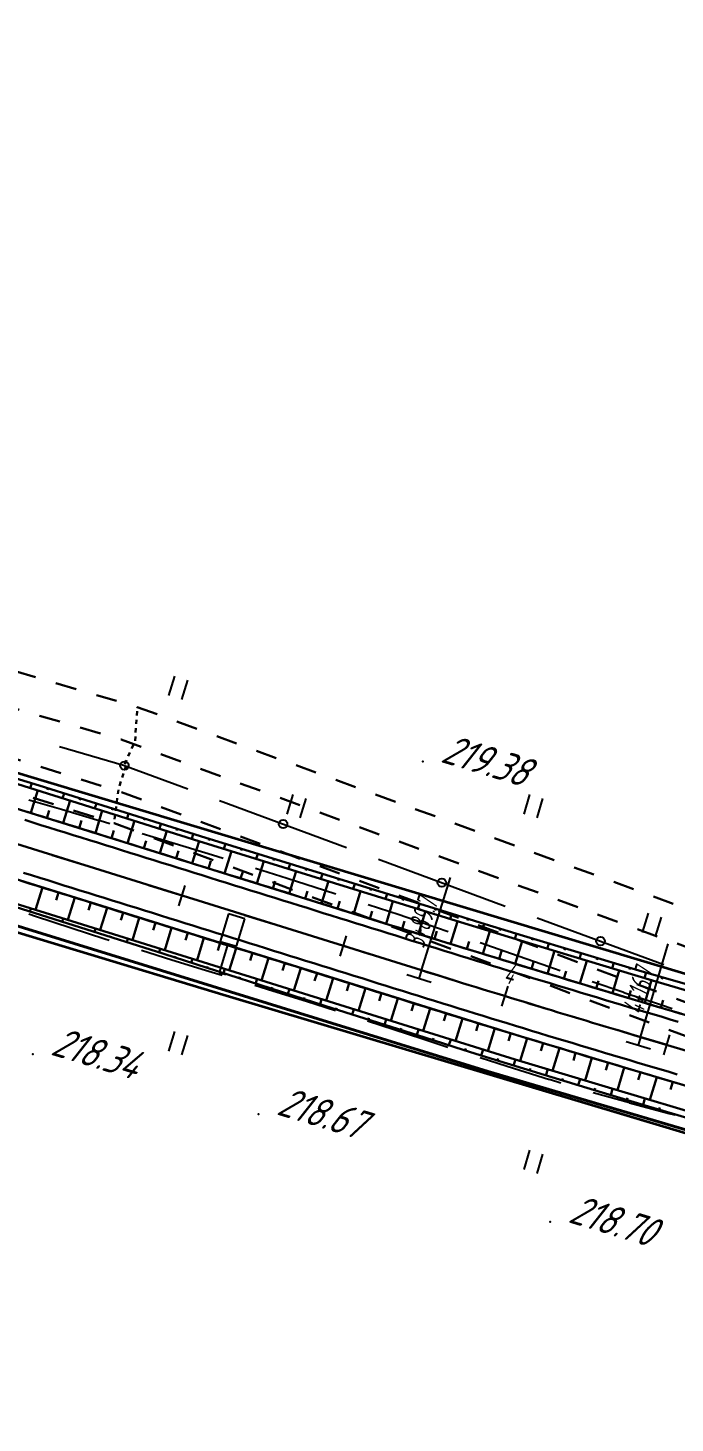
# Model space of a CAD drawing. Header units: millimetres. Extents: x -698 to 8131, y -704 to 4503.
# Drawn here: x -282.7 to -206.2, y 4158.9 to 4323.7 of the extents above; entities that cross this region are included whole.
import ezdxf

# ---------------------------------------------------------------- set-up
doc = ezdxf.new("R2010")
doc.units = ezdxf.units.MM
for name, pattern in [('CONTI', [0]), ('STRIHSMALL', [1, 0.5, -0.5]), ('STROT', [1.7, 0.5, -1.2])]:
    doc.linetypes.add(name, pattern=pattern)
for name, color, linetype, lineweight in [('10', 1, 'Continuous', 35), ('КОПИЯ_ОСЬ_13_ОТКОСЫ', 7, 'Continuous', 30), ('КОПИЯ_ОСЬ_ГРАНИЦЫ_ПОЛОС', 7, 'Continuous', 30), ('ОСЬ_ВЕРХ_ПОКРЫТИЯ_ГРАНИЦЫ_ПОЛОС', 7, 'Continuous', 30), ('ОСЬ_ВЕРХ_ПОКРЫТИЯ_ОСЬ', 1, 'Continuous', 30)]:
    doc.layers.add(name, color=color, linetype=linetype, lineweight=lineweight)
for name, color, linetype in [('_Ростелеком', 6, 'Continuous'), ('PI_OTDEFAULT', 172, 'CONTI'), ('PI_TTDEFAULT', 5, 'CONTI'), ('PLN_O', 7, 'CONTI'), ('SIT_LDEFAULT', 7, 'CONTI'), ('USLZNDEFAULT', 7, 'CONTI'), ('ZAPSKDEFAULT', 7, 'CONTI'), ('Изменение выноски', 3, 'Continuous'), ('ОСЬ_ВЕРХ_ПОКРЫТИЯ_ПИКЕТЫ', 1, 'Continuous'), ('ОСЬ_ВЕРХ_ПОКРЫТИЯ_РАЗБИВКА_КРИВ', 1, 'Continuous'), ('разметка', 7, 'Continuous')]:
    doc.layers.add(name, color=color, linetype=linetype)
doc.styles.add('eskd', font='isocpeui.ttf', dxfattribs={"width": 1.2})
doc.styles.get("Standard").update_dxf_attribs({"font": 'isocpeui.ttf'})
doc.styles.add('STYLE1', font='isocpeui.ttf', dxfattribs={"width": 0.9})
doc.linetypes.add('кабель_связи_проект.', pattern='A,10,-1,["/",STYLE1,S=3,R=0,X=0,Y=-1.5],-4.1', length=15.1)

# ---------------------------------------------------------------- blocks, each defined once
blk = doc.blocks.new('BL_2011')
at = {"color": 0}
for p, q in [((0, 0), (0, 2.4)), ((1.6, 0), (1.6, 2.4))]:
    blk.add_line(p, q, dxfattribs=at)
blk = doc.blocks.new('BL_12')
at = {"color": 0}
for p, q in [((1, 7), (-1, 7)), ((-1, 7), (-1, 3.6)), ((1, 3.6), (1, 7)), ((-1, 3.6), (0, 3.6)), ((0, 0), (0, 3.6)), ((0, 3.6), (1, 3.6)), ((0.8, 0), (0, 0))]:
    blk.add_line(p, q, dxfattribs=at)

msp = doc.modelspace()

# ---------------------------------------------------------------- linework, layer by layer
at = {"layer": '10'}
for points in [[(-552.06, 4323.71), (-552.06, 4323.71), (-548.93, 4322.89), (-511.44, 4312), (-482.88, 4301.35), (-408.91, 4273.32), (-296.98, 4239.59), (-199.04, 4210.18), (-199.04, 4209.88), (-88.76, 4174.93), (-51.18, 4159.14)], [(307.07, 4044.59), (287.04, 4048.21), (163.15, 4053.99), (135.68, 4057.55), (104.11, 4067.08), (66.53, 4071.88), (20.06, 4083.83), (-25.14, 4108.19), (-34.34, 4113.8), (-79.36, 4142), (-91.95, 4159.32), (-169.85, 4182.62), (-259.28, 4209.36), (-312.4, 4225.42), (-355.63, 4238.49), (-406.37, 4253.82), (-425.03, 4259.46), (-449.22, 4267.11), (-456.83, 4269.51), (-499.67, 4283.06), (-559.15, 4301.9)]]:
    msp.add_lwpolyline(points, dxfattribs=at)
at = {"layer": '_Ростелеком', "linetype": 'кабель_связи_проект.', "lineweight": 40, "ltscale": 0.25}
msp.add_lwpolyline([(-545.93, 4321.5), (-553.41, 4301.1), (-528.69, 4293.19), (-228.33, 4200.41), (-175.92, 4184.96), (-152.18, 4177.62), (-111.95, 4163.9), (-85.05, 4151.87), (-85.05, 4151.87), (-28.65, 4111.62), (20.48, 4085.27), (66.8, 4072.51), (163.05, 4060.66), (287.87, 4054.42)], dxfattribs=at)
at = {"layer": 'PI_TTDEFAULT', "color": 5}
for p in [(-236.05, 4237.03, 219.38), (-282.17, 4202.44, 218.34), (-255.46, 4195.38, 218.67), (-220.97, 4182.65, 218.69)]:
    msp.add_point(p, dxfattribs=at)
at = {"layer": 'PLN_O'}
for p, q in [((-279, 4238.82), (-271.44, 4236.59)), ((-271.44, 4236.6), (-263.82, 4233.79)), ((-260.07, 4232.41), (-245.06, 4226.88)), ((-241.3, 4225.49), (-226.29, 4219.96)), ((-222.54, 4218.58), (-207.53, 4213.05))]:
    msp.add_line(p, q, dxfattribs=at)
for centre in [(-271.32, 4236.55), (-252.56, 4229.64), (-233.79, 4222.72), (-215.03, 4215.81)]:
    msp.add_circle(centre, 0.5, dxfattribs=at)
at = {"layer": 'SIT_LDEFAULT', "color": 7}
for p, q in [((-278.78, 4231.36), (-282.64, 4232.47)), ((-274.2, 4230), (-278.78, 4231.37)), ((-273.05, 4229.66), (-274.2, 4230.01)), ((-265.34, 4227.32), (-269.22, 4228.5)), ((-260.91, 4225.96), (-265.34, 4227.31)), ((-259.65, 4225.58), (-260.91, 4225.97)), ((-252.07, 4223.2), (-255.83, 4224.38)), ((-247.66, 4221.8), (-252.07, 4223.2)), ((-246.31, 4221.35), (-247.66, 4221.79)), ((-238.85, 4218.91), (-242.5, 4220.12)), ((-282.63, 4219.03), (-281.85, 4218.77)), ((-281.85, 4218.76), (-277.61, 4217.37)), ((-234.43, 4217.4), (-238.85, 4218.91)), ((-277.61, 4217.37), (-273.65, 4216.1)), ((-233.03, 4216.91), (-234.43, 4217.39)), ((-273.65, 4216.1), (-273.12, 4215.94)), ((-225.57, 4214.31), (-229.25, 4215.6)), ((-269.3, 4214.74), (-265.71, 4213.62)), ((-265.71, 4213.62), (-261.73, 4212.4)), ((-221.13, 4212.77), (-225.57, 4214.32)), ((-261.73, 4212.4), (-259.75, 4211.79)), ((-219.8, 4212.31), (-221.13, 4212.77)), ((-255.92, 4210.61), (-253.78, 4209.95)), ((-212.26, 4209.73), (-216.02, 4211.02)), ((-253.78, 4209.95), (-249.81, 4208.71)), ((-249.81, 4208.71), (-246.38, 4207.62)), ((-207.83, 4208.24), (-212.26, 4209.72)), ((-206.55, 4207.81), (-207.83, 4208.24)), ((-242.58, 4206.38), (-241.01, 4205.87)), ((-241.01, 4205.88), (-236.15, 4204.3)), ((-236.15, 4204.3), (-233.07, 4203.3)), ((-229.27, 4202.07), (-226.06, 4201.05)), ((-226.06, 4201.04), (-221.08, 4199.48)), ((-221.08, 4199.49), (-219.72, 4199.08)), ((-215.89, 4197.94), (-211.62, 4196.73)), ((-211.62, 4196.72), (-206.9, 4195.44)), ((-206.9, 4195.44), (-206.25, 4195.27))]:
    msp.add_line(p, q, dxfattribs=at)
at = {"layer": 'Изменение выноски', "linetype": 'STRIHSMALL', "lineweight": 30, "ltscale": 5}
for p, q in [((-414.74, 4278.51), (-271.66, 4233.4)), ((-415.63, 4274.84), (-272.54, 4229.74)), ((-271.66, 4233.4), (-188.5, 4202.45)), ((-272.54, 4229.74), (-189.39, 4198.79))]:
    msp.add_line(p, q, dxfattribs=at)
at = {"layer": 'Изменение выноски', "color": 6, "linetype": 'STRIHSMALL', "lineweight": 30, "ltscale": 5}
for p, q in [((-337.02, 4263.16), (-269.8, 4243.47)), ((-338.93, 4259.31), (-271.7, 4239.62)), ((-269.8, 4243.47), (-184.54, 4212.2)), ((-271.7, 4239.62), (-186.44, 4208.35))]:
    msp.add_line(p, q, dxfattribs=at)
at = {"layer": 'Изменение выноски', "color": 6, "linetype": 'STRIHSMALL', "lineweight": 30}
for p, q in [((-270.06, 4239.48), (-269.8, 4243.47)), ((-271.28, 4236.74), (-270.06, 4239.48))]:
    msp.add_line(p, q, dxfattribs=at)
at = {"layer": 'Изменение выноски', "linetype": 'STRIHSMALL', "lineweight": 30}
for p, q in [((-271.13, 4236.56), (-272.04, 4233.7)), ((-272.04, 4233.7), (-272.54, 4229.74))]:
    msp.add_line(p, q, dxfattribs=at)
at = {"layer": 'КОПИЯ_ОСЬ_13_ОТКОСЫ'}
for points in [[(-459.38, 4277.73), (-235.7, 4208.03), (-224.3, 4204.52), (-212.88, 4201.08), (-175.63, 4190.01)], [(-396.1, 4269.53), (-376.87, 4263.61), (-358.02, 4257.94), (-319.64, 4246), (-300.55, 4240.04), (-281.42, 4234.19), (-262.33, 4228.22), (-233.22, 4219.22), (-228.68, 4217.83), (-224.14, 4216.45), (-217.33, 4214.4), (-210.51, 4212.36), (-205.04, 4210.75), (-185.81, 4205.23), (-181.91, 4203.96), (-172.3, 4201.2), (-167.4, 4199.81)], [(-386.69, 4266.09), (-367.58, 4260.19), (-348.44, 4254.42), (-338.85, 4251.59), (-319.76, 4245.62), (-262.51, 4227.64), (-231.59, 4218.05), (-220.25, 4214.58), (-208.88, 4211.18), (-182.12, 4203.27)], [(-386.69, 4266.09), (-367.58, 4260.19), (-348.44, 4254.42), (-338.85, 4251.59), (-319.76, 4245.62), (-262.51, 4227.64), (-231.59, 4218.05), (-220.25, 4214.58), (-208.88, 4211.18), (-182.12, 4203.27)], [(-390.77, 4253.01), (-371.65, 4247.15), (-362.08, 4244.25), (-342.93, 4238.47), (-323.84, 4232.53), (-285.62, 4220.7), (-236.53, 4205.36), (-225.12, 4201.84), (-213.68, 4198.39), (-189.95, 4191.31), (-176.45, 4187.23), (-164.06, 4183.39), (-157.88, 4181.44), (-153.15, 4179.93), (-149.37, 4178.71), (-145.13, 4177.32), (-141.84, 4176.22), (-139.49, 4175.43), (-138.56, 4175.1), (-138.56, 4175.1)], [(-390.77, 4253.01), (-371.65, 4247.15), (-362.08, 4244.25), (-342.93, 4238.47), (-323.84, 4232.53), (-285.62, 4220.7), (-236.53, 4205.36), (-225.12, 4201.84), (-213.68, 4198.39), (-189.95, 4191.31), (-176.45, 4187.23), (-164.06, 4183.39), (-157.88, 4181.44), (-153.15, 4179.93), (-149.37, 4178.71), (-145.13, 4177.32), (-141.84, 4176.22), (-138.56, 4175.1)], [(-381.37, 4249.58), (-362.25, 4243.72), (-343.07, 4238.03), (-323.99, 4232.02), (-304.89, 4226.1), (-285.74, 4220.32), (-266.67, 4214.31), (-247.63, 4208.18), (-235.82, 4204.42), (-231.27, 4202.98), (-228.53, 4202.12), (-221.68, 4200.01), (-214.82, 4197.91), (-209.34, 4196.26), (-190.16, 4190.6), (-186.24, 4189.4), (-176.73, 4186.3), (-175.59, 4185.9)], [(-282.28, 4234.46), (-282.45, 4233.9)], [(-282.4, 4230.96), (-281.57, 4233.63)], [(-280.37, 4233.86), (-280.43, 4233.68)], [(-278.46, 4233.27), (-278.63, 4232.71)], [(-278.58, 4229.77), (-277.75, 4232.43)], [(-276.55, 4232.67), (-276.61, 4232.48)], [(-274.64, 4232.07), (-274.82, 4231.51)], [(-280.49, 4230.36), (-280.21, 4231.25)], [(-276.67, 4229.17), (-276.4, 4230.06)], [(-274.76, 4228.58), (-273.94, 4231.23)], [(-272.73, 4231.48), (-272.79, 4231.29)], [(-270.82, 4230.88), (-271, 4230.31)], [(-270.94, 4227.39), (-270.12, 4230.03)], [(-268.92, 4230.28), (-268.97, 4230.09)], [(-272.85, 4227.98), (-272.58, 4228.87)], [(-267.01, 4229.68), (-267.19, 4229.11)], [(-267.13, 4226.2), (-266.3, 4228.83)], [(-265.1, 4229.09), (-265.16, 4228.9)], [(-263.19, 4228.49), (-263.37, 4227.91)], [(-269.03, 4226.79), (-268.76, 4227.67)], [(-263.31, 4225.01), (-262.49, 4227.63)], [(-261.28, 4227.9), (-261.34, 4227.7)], [(-259.37, 4227.3), (-259.55, 4226.72)], [(-257.46, 4226.71), (-257.52, 4226.52)], [(-265.22, 4225.6), (-264.94, 4226.48)], [(-261.4, 4224.41), (-261.12, 4225.29)], [(-259.49, 4223.82), (-258.67, 4226.45)], [(-255.55, 4226.12), (-255.73, 4225.54)], [(-255.67, 4222.63), (-254.85, 4225.26)], [(-253.64, 4225.53), (-253.7, 4225.34)], [(-257.58, 4223.22), (-257.3, 4224.1)], [(-251.73, 4224.94), (-251.91, 4224.35)], [(-251.85, 4221.44), (-251.03, 4224.08)], [(-249.81, 4224.35), (-249.88, 4224.15)], [(-247.9, 4223.76), (-248.09, 4223.17)], [(-281.01, 4222.14), (-281.83, 4219.52)], [(-253.76, 4222.03), (-253.49, 4222.91)], [(-249.94, 4220.84), (-249.67, 4221.72)], [(-248.03, 4220.25), (-247.21, 4222.89)], [(-245.99, 4223.17), (-246.05, 4222.97)], [(-244.08, 4222.58), (-244.27, 4221.98)], [(-244.21, 4219.06), (-243.39, 4221.71)], [(-242.17, 4221.99), (-242.23, 4221.79)], [(-279.1, 4221.55), (-279.38, 4220.67)], [(-277.19, 4220.95), (-278.01, 4218.32)], [(-275.28, 4220.36), (-275.56, 4219.48)], [(-246.12, 4219.65), (-245.85, 4220.53)], [(-240.26, 4221.4), (-240.45, 4220.8)], [(-240.39, 4217.87), (-239.57, 4220.52)], [(-238.35, 4220.81), (-238.41, 4220.61)], [(-236.44, 4220.22), (-236.63, 4219.61)], [(-282.49, 4219.29), (-282.37, 4219.68)], [(-280.59, 4218.69), (-280.54, 4218.82)], [(-278.68, 4218.09), (-278.55, 4218.49)], [(-273.38, 4219.76), (-274.2, 4217.13)], [(-271.47, 4219.17), (-271.74, 4218.29)], [(-269.56, 4218.57), (-270.38, 4215.94)], [(-242.3, 4218.46), (-242.03, 4219.35)], [(-236.57, 4216.68), (-235.74, 4219.34)], [(-234.53, 4219.63), (-234.59, 4219.42)], [(-232.62, 4219.04), (-232.8, 4218.43)], [(-230.71, 4218.45), (-230.77, 4218.25)], [(-276.77, 4217.49), (-276.73, 4217.62)], [(-274.86, 4216.89), (-274.73, 4217.3)], [(-267.65, 4217.98), (-267.92, 4217.1)], [(-265.74, 4217.38), (-266.56, 4214.74)], [(-263.83, 4216.79), (-264.1, 4215.91)], [(-238.48, 4217.27), (-238.21, 4218.16)], [(-234.66, 4216.08), (-234.39, 4216.97)], [(-232.76, 4215.49), (-231.93, 4218.15)], [(-228.79, 4217.86), (-228.98, 4217.25)], [(-228.93, 4214.31), (-228.11, 4216.98)], [(-226.88, 4217.28), (-226.94, 4217.08)], [(-272.95, 4216.29), (-272.91, 4216.42)], [(-271.05, 4215.69), (-270.92, 4216.1)], [(-269.14, 4215.09), (-269.1, 4215.23)], [(-261.92, 4216.19), (-262.74, 4213.55)], [(-260.01, 4215.6), (-260.28, 4214.72)], [(-230.84, 4214.89), (-230.57, 4215.78)], [(-224.97, 4216.7), (-225.16, 4216.08)], [(-225.11, 4213.13), (-224.29, 4215.81)], [(-223.05, 4216.12), (-223.12, 4215.91)], [(-221.14, 4215.54), (-221.33, 4214.91)], [(-267.23, 4214.49), (-267.1, 4214.91)], [(-265.33, 4213.88), (-265.28, 4214.02)], [(-263.42, 4213.26), (-263.28, 4213.72)], [(-258.1, 4215), (-258.92, 4212.36)], [(-256.19, 4214.41), (-256.47, 4213.53)], [(-254.28, 4213.81), (-255.11, 4211.16)], [(-227.02, 4213.72), (-226.75, 4214.61)], [(-221.28, 4211.96), (-220.47, 4214.65)], [(-219.22, 4214.96), (-219.29, 4214.75)], [(-217.31, 4214.39), (-217.5, 4213.76)], [(-217.46, 4210.8), (-216.64, 4213.5)], [(-215.39, 4213.82), (-215.45, 4213.6)], [(-261.52, 4212.65), (-261.47, 4212.8)], [(-259.62, 4212.04), (-259.46, 4212.52)], [(-252.37, 4213.22), (-252.65, 4212.34)], [(-250.46, 4212.62), (-251.29, 4209.97)], [(-248.55, 4212.03), (-248.83, 4211.14)], [(-223.2, 4212.55), (-222.92, 4213.44)], [(-219.37, 4211.38), (-219.1, 4212.28)], [(-213.47, 4213.24), (-213.66, 4212.61)], [(-213.63, 4209.65), (-212.82, 4212.35)], [(-211.56, 4212.67), (-211.62, 4212.46)], [(-209.64, 4212.11), (-209.83, 4211.46)], [(-257.71, 4211.43), (-257.66, 4211.59)], [(-255.81, 4210.81), (-255.64, 4211.33)], [(-253.9, 4210.2), (-253.85, 4210.37)], [(-246.64, 4211.43), (-247.47, 4208.78)], [(-244.73, 4210.84), (-245.01, 4209.95)], [(-242.82, 4210.24), (-243.65, 4207.58)], [(-215.54, 4210.23), (-215.27, 4211.13)], [(-209.79, 4208.51), (-208.99, 4211.21)], [(-207.72, 4211.54), (-207.78, 4211.33)], [(-252, 4209.59), (-251.82, 4210.14)], [(-250.1, 4208.98), (-250.04, 4209.16)], [(-248.19, 4208.36), (-248.01, 4208.94)], [(-240.91, 4209.65), (-241.19, 4208.76)], [(-239.01, 4209.05), (-239.84, 4206.39)], [(-211.71, 4209.08), (-211.44, 4209.98)], [(-207.88, 4207.94), (-207.61, 4208.84)], [(-246.29, 4207.75), (-246.23, 4207.95)], [(-244.38, 4207.15), (-244.19, 4207.75)], [(-237.1, 4208.46), (-237.37, 4207.57)], [(-235.19, 4207.86), (-236.01, 4205.2)], [(-233.28, 4207.27), (-233.55, 4206.38)], [(-242.48, 4206.54), (-242.41, 4206.74)], [(-240.57, 4205.93), (-240.37, 4206.56)], [(-238.66, 4205.33), (-238.6, 4205.53)], [(-236.76, 4204.72), (-236.55, 4205.37)], [(-231.36, 4206.68), (-232.19, 4204.01)], [(-229.45, 4206.1), (-229.73, 4205.2)], [(-227.54, 4205.51), (-228.36, 4202.83)], [(-234.85, 4204.11), (-234.78, 4204.33)], [(-232.95, 4203.51), (-232.73, 4204.18)], [(-225.63, 4204.92), (-225.9, 4204.03)], [(-223.72, 4204.34), (-224.53, 4201.66)], [(-221.8, 4203.76), (-222.07, 4202.87)], [(-231.04, 4202.91), (-230.97, 4203.13)], [(-229.13, 4202.31), (-228.91, 4203)], [(-227.22, 4201.72), (-227.15, 4201.95)], [(-219.89, 4203.18), (-220.7, 4200.5)], [(-217.97, 4202.6), (-218.24, 4201.71)], [(-216.06, 4202.03), (-216.86, 4199.34)], [(-225.31, 4201.12), (-225.09, 4201.83)], [(-223.4, 4200.54), (-223.33, 4200.77)], [(-221.49, 4199.95), (-221.27, 4200.67)], [(-214.14, 4201.46), (-214.41, 4200.56)], [(-212.22, 4200.88), (-213.02, 4198.19)], [(-210.31, 4200.31), (-210.57, 4199.42)], [(-219.57, 4199.36), (-219.5, 4199.6)], [(-217.66, 4198.78), (-217.44, 4199.51)], [(-208.39, 4199.74), (-209.19, 4197.05)], [(-206.47, 4199.17), (-206.74, 4198.28)], [(-215.75, 4198.2), (-215.67, 4198.44)], [(-213.83, 4197.62), (-213.61, 4198.36)], [(-211.92, 4197.04), (-211.84, 4197.29)], [(-210, 4196.46), (-209.78, 4197.22)], [(-208.09, 4195.89), (-208.01, 4196.14)]]:
    msp.add_lwpolyline(points, dxfattribs=at)
at = {"layer": 'КОПИЯ_ОСЬ_ГРАНИЦЫ_ПОЛОС'}
for points in [[(-282.8, 4231.08), (-281.85, 4230.79), (-280.89, 4230.49), (-279.94, 4230.19), (-278.99, 4229.9), (-278.03, 4229.6), (-277.08, 4229.3), (-276.13, 4229), (-275.17, 4228.71), (-274.22, 4228.41), (-273.26, 4228.11), (-272.31, 4227.82), (-271.36, 4227.52), (-270.4, 4227.22), (-269.45, 4226.92), (-268.5, 4226.63), (-267.54, 4226.33), (-266.59, 4226.03), (-265.64, 4225.74), (-264.68, 4225.44), (-263.73, 4225.14), (-262.78, 4224.84), (-261.82, 4224.55), (-260.87, 4224.25), (-259.91, 4223.95), (-258.96, 4223.66), (-258.01, 4223.36), (-257.05, 4223.06), (-256.1, 4222.76), (-255.15, 4222.47), (-254.19, 4222.17), (-253.24, 4221.87), (-252.29, 4221.58), (-251.33, 4221.28), (-250.38, 4220.98), (-249.42, 4220.68), (-248.47, 4220.39), (-247.52, 4220.09), (-246.56, 4219.79), (-245.61, 4219.5), (-244.66, 4219.2), (-243.7, 4218.9), (-242.75, 4218.6), (-241.8, 4218.31), (-240.84, 4218.01), (-239.89, 4217.71), (-238.93, 4217.42), (-237.98, 4217.12), (-237.03, 4216.82), (-236.07, 4216.52), (-235.12, 4216.23), (-234.17, 4215.93), (-233.22, 4215.63), (-232.26, 4215.34), (-231.31, 4215.04), (-230.36, 4214.75), (-229.41, 4214.45), (-228.45, 4214.16), (-227.5, 4213.87), (-226.55, 4213.58), (-225.6, 4213.28), (-224.64, 4212.99), (-223.69, 4212.7), (-222.74, 4212.41), (-221.78, 4212.12), (-220.83, 4211.83), (-219.87, 4211.54), (-218.92, 4211.25), (-217.97, 4210.96), (-217.01, 4210.67), (-216.06, 4210.39), (-215.1, 4210.1), (-214.15, 4209.81), (-213.19, 4209.53), (-212.24, 4209.24), (-211.28, 4208.96), (-210.33, 4208.67), (-209.37, 4208.39), (-208.41, 4208.1), (-207.46, 4207.82), (-206.5, 4207.53), (-205.54, 4207.25)], [(-283.54, 4222.94), (-282.59, 4222.64), (-281.64, 4222.34), (-280.68, 4222.05), (-279.73, 4221.75), (-278.78, 4221.45), (-277.82, 4221.15), (-276.87, 4220.86), (-275.92, 4220.56), (-274.97, 4220.26), (-274.01, 4219.97), (-273.06, 4219.67), (-272.11, 4219.37), (-271.16, 4219.08), (-270.2, 4218.78), (-269.25, 4218.48), (-268.3, 4218.19), (-267.34, 4217.89), (-266.39, 4217.59), (-265.44, 4217.3), (-264.49, 4217), (-263.53, 4216.7), (-262.58, 4216.4), (-261.63, 4216.11), (-260.67, 4215.81), (-259.72, 4215.51), (-258.77, 4215.22), (-257.82, 4214.92), (-256.86, 4214.62), (-255.91, 4214.33), (-254.96, 4214.03), (-254, 4213.73), (-253.05, 4213.44), (-252.1, 4213.14), (-251.15, 4212.84), (-250.19, 4212.54), (-249.24, 4212.25), (-248.29, 4211.95), (-247.33, 4211.65), (-246.38, 4211.36), (-245.43, 4211.06), (-244.48, 4210.76), (-243.52, 4210.47), (-242.57, 4210.17), (-241.62, 4209.87), (-240.66, 4209.58), (-239.71, 4209.28), (-238.76, 4208.98), (-237.81, 4208.68), (-236.85, 4208.39), (-235.9, 4208.09), (-234.94, 4207.79), (-233.99, 4207.5), (-233.03, 4207.2), (-232.08, 4206.91), (-231.12, 4206.61), (-230.17, 4206.32), (-229.21, 4206.02), (-228.25, 4205.73), (-227.3, 4205.44), (-226.34, 4205.14), (-225.39, 4204.85), (-224.43, 4204.56), (-223.47, 4204.27), (-222.51, 4203.98), (-221.56, 4203.69), (-220.6, 4203.4), (-219.64, 4203.11), (-218.69, 4202.82), (-217.73, 4202.53), (-216.77, 4202.25), (-215.81, 4201.96), (-214.85, 4201.67), (-213.9, 4201.39), (-212.94, 4201.1), (-211.98, 4200.82), (-211.02, 4200.53), (-210.07, 4200.25), (-209.11, 4199.96), (-208.15, 4199.68), (-207.2, 4199.39), (-206.24, 4199.11), (-205.28, 4198.83)]]:
    msp.add_lwpolyline(points, dxfattribs=at)
at = {"layer": 'ОСЬ_ВЕРХ_ПОКРЫТИЯ_ГРАНИЦЫ_ПОЛОС', "linetype": 'Continuous'}
for points in [[(-107.97, 4176.17), (-111.27, 4177.45), (-114.57, 4178.7), (-117.88, 4179.93), (-120.96, 4181.05), (-124.05, 4182.14), (-127.61, 4183.38), (-131.19, 4184.6), (-135.25, 4185.95), (-139.31, 4187.27), (-142.66, 4188.34), (-146.49, 4189.55), (-150.81, 4190.89), (-156.08, 4192.51), (-162.8, 4194.53), (-210.6, 4208.75), (-221.97, 4212.17), (-233.33, 4215.66), (-453.37, 4284.23)], [(-205.83, 4206.29), (-206.79, 4206.57), (-207.74, 4206.85), (-208.7, 4207.14), (-209.66, 4207.42), (-210.61, 4207.71), (-211.57, 4207.99), (-212.53, 4208.28), (-213.48, 4208.56), (-214.44, 4208.85), (-215.39, 4209.14), (-216.35, 4209.42), (-217.3, 4209.71), (-218.26, 4210), (-219.21, 4210.29), (-220.17, 4210.58), (-221.12, 4210.87), (-222.07, 4211.16), (-223.03, 4211.45), (-223.98, 4211.74), (-224.94, 4212.03), (-225.89, 4212.32), (-226.84, 4212.62), (-227.8, 4212.91), (-228.75, 4213.2), (-229.7, 4213.5), (-230.66, 4213.79), (-231.61, 4214.08), (-232.56, 4214.38), (-233.51, 4214.67), (-234.47, 4214.97), (-235.42, 4215.27), (-236.37, 4215.56), (-237.33, 4215.86), (-238.28, 4216.16), (-239.23, 4216.46), (-240.19, 4216.75), (-241.14, 4217.05), (-242.09, 4217.35), (-243.05, 4217.64), (-244, 4217.94), (-244.96, 4218.24), (-245.91, 4218.54), (-246.86, 4218.83), (-247.82, 4219.13), (-248.77, 4219.43), (-249.72, 4219.73), (-250.68, 4220.02), (-251.63, 4220.32), (-252.58, 4220.62), (-253.54, 4220.91), (-254.49, 4221.21), (-255.44, 4221.51), (-256.4, 4221.81), (-257.35, 4222.1), (-258.31, 4222.4), (-259.26, 4222.7), (-260.21, 4222.99), (-261.17, 4223.29), (-262.12, 4223.59), (-263.07, 4223.89), (-264.03, 4224.18), (-264.98, 4224.48), (-265.93, 4224.78), (-266.89, 4225.07), (-267.84, 4225.37), (-268.8, 4225.67), (-269.75, 4225.97), (-270.7, 4226.26), (-271.66, 4226.56), (-272.61, 4226.86), (-273.56, 4227.15), (-274.52, 4227.45), (-275.47, 4227.75), (-276.42, 4228.05), (-277.38, 4228.34), (-278.33, 4228.64), (-279.29, 4228.94), (-280.24, 4229.23), (-281.19, 4229.53), (-282.15, 4229.83), (-283.1, 4230.13)], [(-282.8, 4231.08), (-281.85, 4230.78), (-280.9, 4230.49), (-279.94, 4230.19), (-278.99, 4229.89), (-278.03, 4229.59), (-277.08, 4229.3), (-276.13, 4229), (-275.17, 4228.7), (-274.22, 4228.41), (-273.27, 4228.11), (-272.31, 4227.81), (-271.36, 4227.51), (-270.41, 4227.22), (-269.45, 4226.92), (-268.5, 4226.62), (-267.54, 4226.33), (-266.59, 4226.03), (-265.64, 4225.73), (-264.68, 4225.43), (-263.73, 4225.14), (-262.78, 4224.84), (-261.82, 4224.54), (-260.87, 4224.25), (-259.92, 4223.95), (-258.96, 4223.65), (-258.01, 4223.35), (-257.05, 4223.06), (-256.1, 4222.76), (-255.15, 4222.46), (-254.19, 4222.17), (-253.24, 4221.87), (-252.29, 4221.57), (-251.33, 4221.27), (-250.38, 4220.98), (-249.43, 4220.68), (-248.47, 4220.38), (-247.52, 4220.09), (-246.56, 4219.79), (-245.61, 4219.49), (-244.66, 4219.19), (-243.7, 4218.9), (-242.75, 4218.6), (-241.8, 4218.3), (-240.84, 4218.01), (-239.89, 4217.71), (-238.94, 4217.41), (-237.98, 4217.11), (-237.03, 4216.82), (-236.08, 4216.52), (-235.12, 4216.22), (-234.17, 4215.93), (-233.22, 4215.63), (-232.27, 4215.33), (-231.31, 4215.04), (-230.36, 4214.74), (-229.41, 4214.45), (-228.46, 4214.16), (-227.5, 4213.86), (-226.55, 4213.57), (-225.6, 4213.28), (-224.64, 4212.99), (-223.69, 4212.7), (-222.74, 4212.41), (-221.78, 4212.11), (-220.83, 4211.82), (-219.88, 4211.54), (-218.92, 4211.25), (-217.97, 4210.96), (-217.01, 4210.67), (-216.06, 4210.38), (-215.1, 4210.1), (-214.15, 4209.81), (-213.19, 4209.52), (-212.24, 4209.24), (-211.28, 4208.95), (-210.33, 4208.67), (-209.37, 4208.38), (-208.42, 4208.1), (-207.46, 4207.81), (-206.5, 4207.53), (-205.54, 4207.24)]]:
    msp.add_lwpolyline(points, dxfattribs=at)
at = {"layer": 'ОСЬ_ВЕРХ_ПОКРЫТИЯ_ГРАНИЦЫ_ПОЛОС', "linetype": 'Continuous', "lineweight": 30}
for points in [[(-205.96, 4200.06), (-206.91, 4200.35), (-207.87, 4200.63), (-208.83, 4200.92), (-209.78, 4201.2), (-210.74, 4201.49), (-211.7, 4201.77), (-212.65, 4202.06), (-213.61, 4202.34), (-214.57, 4202.63), (-215.53, 4202.91), (-216.48, 4203.2), (-217.44, 4203.49), (-218.4, 4203.78), (-219.36, 4204.07), (-220.31, 4204.35), (-221.27, 4204.64), (-222.23, 4204.93), (-223.18, 4205.22), (-224.14, 4205.51), (-225.09, 4205.81), (-226.05, 4206.1), (-227.01, 4206.39), (-227.96, 4206.68), (-228.92, 4206.98), (-229.87, 4207.27), (-230.83, 4207.56), (-231.78, 4207.86), (-232.74, 4208.15), (-233.69, 4208.45), (-234.65, 4208.74), (-235.6, 4209.04), (-236.56, 4209.34), (-237.51, 4209.63), (-238.46, 4209.93), (-239.42, 4210.23), (-240.37, 4210.53), (-241.32, 4210.82), (-242.27, 4211.12), (-243.23, 4211.42), (-244.18, 4211.71), (-245.13, 4212.01), (-246.09, 4212.31), (-247.04, 4212.6), (-247.99, 4212.9), (-248.94, 4213.2), (-249.9, 4213.49), (-250.85, 4213.79), (-251.8, 4214.09), (-252.76, 4214.39), (-253.71, 4214.68), (-254.66, 4214.98), (-255.61, 4215.28), (-256.57, 4215.57), (-257.52, 4215.87), (-258.47, 4216.17), (-259.42, 4216.46), (-260.38, 4216.76), (-261.33, 4217.06), (-262.28, 4217.35), (-263.24, 4217.65), (-264.19, 4217.95), (-265.14, 4218.25), (-266.09, 4218.54), (-267.05, 4218.84), (-268, 4219.14), (-268.95, 4219.43), (-269.91, 4219.73), (-270.86, 4220.03), (-271.81, 4220.32), (-272.76, 4220.62), (-273.72, 4220.92), (-274.67, 4221.21), (-275.62, 4221.51), (-276.58, 4221.81), (-277.53, 4222.11), (-278.48, 4222.4), (-279.43, 4222.7), (-280.39, 4223), (-281.34, 4223.29), (-282.29, 4223.59), (-283.25, 4223.89)], [(-205.28, 4198.82), (-206.24, 4199.11), (-207.2, 4199.39), (-208.15, 4199.67), (-209.11, 4199.96), (-210.07, 4200.24), (-211.02, 4200.53), (-211.98, 4200.81), (-212.94, 4201.1), (-213.9, 4201.38), (-214.86, 4201.67), (-215.81, 4201.96), (-216.77, 4202.24), (-217.73, 4202.53), (-218.69, 4202.82), (-219.64, 4203.11), (-220.6, 4203.4), (-221.56, 4203.69), (-222.52, 4203.98), (-223.47, 4204.27), (-224.43, 4204.56), (-225.39, 4204.85), (-226.34, 4205.14), (-227.3, 4205.43), (-228.25, 4205.73), (-229.21, 4206.02), (-230.17, 4206.31), (-231.12, 4206.61), (-232.08, 4206.9), (-233.03, 4207.2), (-233.99, 4207.49), (-234.94, 4207.79), (-235.9, 4208.09), (-236.85, 4208.38), (-237.81, 4208.68), (-238.76, 4208.98), (-239.71, 4209.27), (-240.67, 4209.57), (-241.62, 4209.87), (-242.57, 4210.16), (-243.52, 4210.46), (-244.48, 4210.76), (-245.43, 4211.06), (-246.38, 4211.35), (-247.34, 4211.65), (-248.29, 4211.95), (-249.24, 4212.24), (-250.19, 4212.54), (-251.15, 4212.84), (-252.1, 4213.13), (-253.05, 4213.43), (-254.01, 4213.73), (-254.96, 4214.02), (-255.91, 4214.32), (-256.86, 4214.62), (-257.82, 4214.92), (-258.77, 4215.21), (-259.72, 4215.51), (-260.68, 4215.81), (-261.63, 4216.1), (-262.58, 4216.4), (-263.53, 4216.7), (-264.49, 4216.99), (-265.44, 4217.29), (-266.39, 4217.59), (-267.35, 4217.88), (-268.3, 4218.18), (-269.25, 4218.48), (-270.2, 4218.78), (-271.16, 4219.07), (-272.11, 4219.37), (-273.06, 4219.67), (-274.01, 4219.96), (-274.97, 4220.26), (-275.92, 4220.56), (-276.87, 4220.85), (-277.83, 4221.15), (-278.78, 4221.45), (-279.73, 4221.74), (-280.68, 4222.04), (-281.64, 4222.34), (-282.59, 4222.64), (-283.54, 4222.93)]]:
    msp.add_lwpolyline(points, dxfattribs=at)
at = {"layer": 'ОСЬ_ВЕРХ_ПОКРЫТИЯ_ОСЬ'}
msp.add_lwpolyline([(-450.28, 4279.08), (-236.2, 4212.37), (-236.2, 4212.37, 0.003302), (-210.29, 4204.48), (-210.29, 4204.48), (-174.45, 4193.83)], format="xyb", dxfattribs=at)
at = {"layer": 'ОСЬ_ВЕРХ_ПОКРЫТИЯ_ПИКЕТЫ'}
for p, q in [((-264.89, 4220), (-264.15, 4222.39)), ((-245.8, 4214.05), (-245.06, 4216.44)), ((-226.69, 4208.12), (-225.96, 4210.51)), ((-226.69, 4208.12), (-225.96, 4210.51)), ((-207.53, 4202.36), (-206.82, 4204.75))]:
    msp.add_line(p, q, dxfattribs=at)
at = {"layer": 'ОСЬ_ВЕРХ_ПОКРЫТИЯ_РАЗБИВКА_КРИВ'}
for p, q in [((-236.2, 4212.37), (-232.78, 4223.35)), ((-210.29, 4204.48), (-207.02, 4215.51)), ((-237.93, 4211.86), (-235.06, 4210.97)), ((-236.2, 4212.37), (-236.5, 4211.41)), ((-212.01, 4203.95), (-209.14, 4203.1)), ((-210.29, 4204.48), (-210.58, 4203.52))]:
    msp.add_line(p, q, dxfattribs=at)
at = {"layer": 'разметка', "linetype": 'STROT', "lineweight": 30, "ltscale": 7}
msp.add_lwpolyline([(-555.17, 4314.13, 0.015228), (-450.27, 4279.08), (-235.83, 4212.26, 0.003289), (-210.66, 4204.6), (-174.44, 4193.83, -0.037735), (-89.64, 4163.94, -0.049609), (-38.13, 4133.16, 0.102502), (73.09, 4083.54, 0.034541), (147.87, 4074.15)], format="xyb", dxfattribs=at)

# ---------------------------------------------------------------- block references
at = {"layer": 'USLZNDEFAULT', "color": 7, "rotation": 342.9999999999999}
msp.add_blockref('BL_12', (-260.09, 4212.05), dxfattribs=at)
at = {"layer": 'ZAPSKDEFAULT', "color": 7, "rotation": 342.9999999999999}
for p in [(-266.07, 4244.83), (-252.07, 4230.83), (-224.07, 4230.83), (-210.07, 4216.83), (-266.07, 4202.83), (-224.07, 4188.83)]:
    msp.add_blockref('BL_2011', p, dxfattribs=at)

# ---------------------------------------------------------------- texts
at = {"layer": 'PI_OTDEFAULT', "color": 172, "style": 'eskd', "oblique": 10, "width": 0.8}
for s, p in [('219.38', (-234.06, 4237.02)), ('218.34', (-280.17, 4202.44)), ('218.67', (-253.47, 4195.38)), ('218.70', (-218.98, 4182.64))]:
    msp.add_text(s, height=3.5, rotation=343, dxfattribs=at).set_placement(p)
at = {"layer": 'ОСЬ_ВЕРХ_ПОКРЫТИЯ_ПИКЕТЫ', "width": 0.6}
msp.add_text('4', height=2.5, rotation=342.9805, dxfattribs=at).set_placement((-226.6, 4210.97))
at = {"layer": 'ОСЬ_ВЕРХ_ПОКРЫТИЯ_РАЗБИВКА_КРИВ', "width": 0.6}
for s, rotation, p in [('3+89.7', 72.6917, (-235.93, 4214.9)), ('4+16.7', 73.4485, (-210.06, 4207.02))]:
    msp.add_text(s, height=2.5, rotation=rotation, dxfattribs=at).set_placement(p)

doc.saveas('drawing.dxf')
